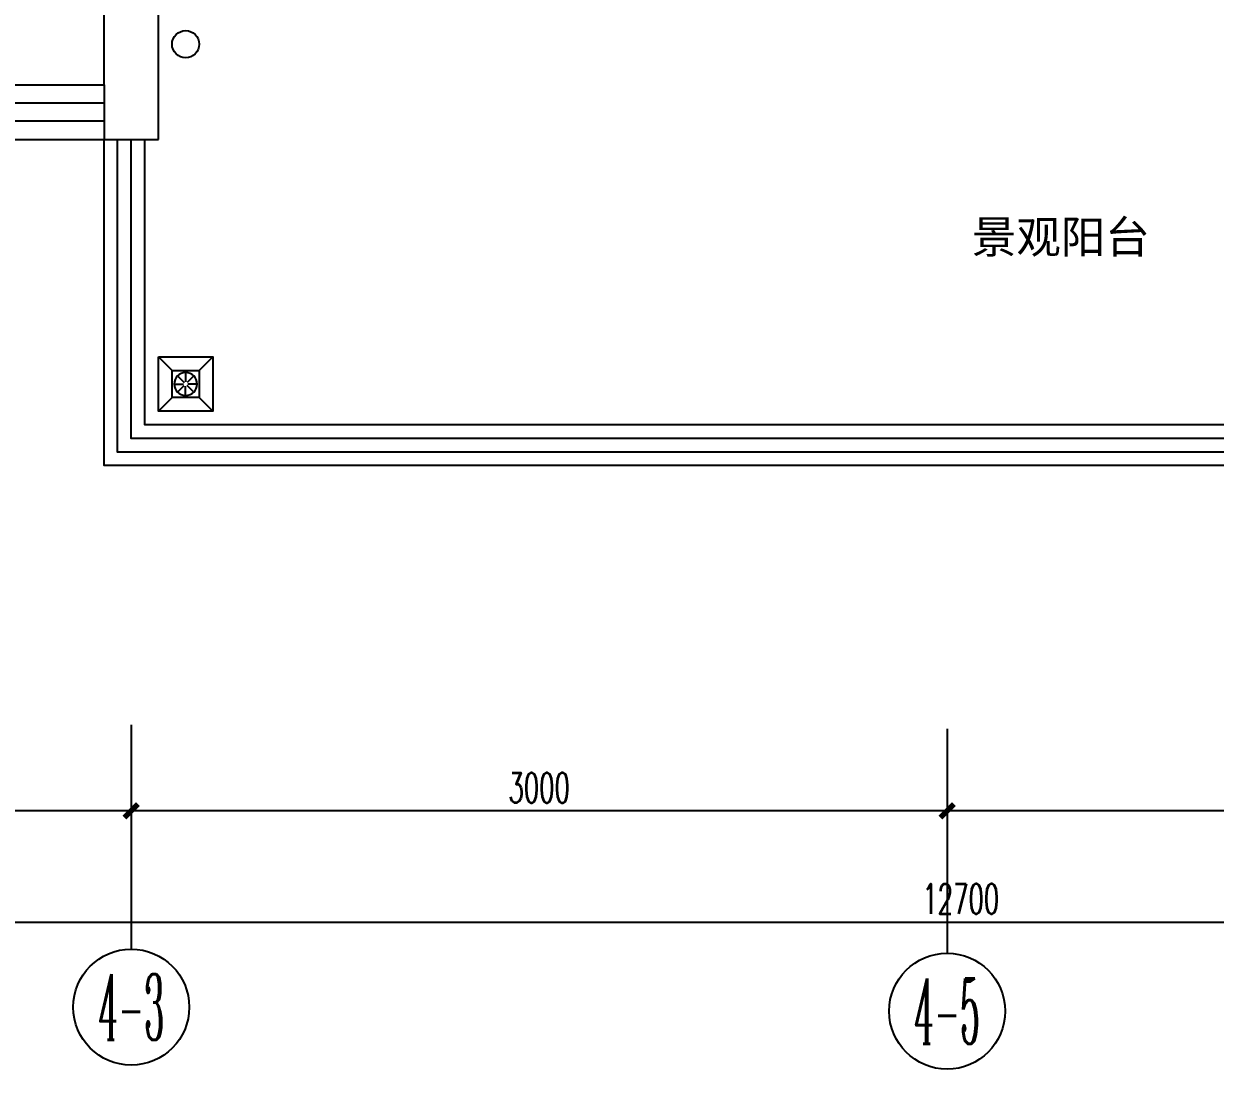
# Model space of a CAD drawing. Extents: x 184967 to 628822, y -100826 to 121332.
# Drawn here: x 335391 to 339771, y 71170 to 75016 of the extents above; entities that cross this region are included whole.
import ezdxf
from ezdxf.enums import TextEntityAlignment as Align

# ---------------------------------------------------------------- set-up
doc = ezdxf.new("R2010")
doc.units = 0
doc.header["$MEASUREMENT"] = 0
for name, color, linetype in [('AXIS_TEXT', 7, 'Continuous'), ('E03-地漏', 6, 'Continuous'), ('P13-文字说明', 52, 'Continuous'), ('PUB_DIM', 3, 'Continuous'), ('VPIPE-废水', 31, 'TG_F'), ('WALL', 145, 'Continuous'), ('WINDOW', 141, 'Continuous'), ('栏杆', 4, 'Continuous'), ('看线', 67, 'Continuous')]:
    doc.layers.add(name, color=color, linetype=linetype)
doc.styles.add('_TCH_AXIS', font='COMPLEX', dxfattribs={"bigfont": 'GBCBIG'})
doc.styles.add('COMPLEX', font='COMPLEX')
doc.styles.add('TG_LINETYPE', font='GBXWXT', dxfattribs={"width": 0.7, "height": 3, "bigfont": 'GBCBIG'})
doc.styles.add('尺寸标注', font='txt.shx', dxfattribs={"width": 0.6, "height": 110})
doc.styles.add('文字标注', font='')
doc.styles.get('文字标注').set_extended_font_data('SimSun')
doc.linetypes.add('TG_F', pattern='A,3,-0.34,["F",TG_LINETYPE,S=0.1,R=0,X=-0.2,Y=-0.08],0', length=3.34)
doc.dimstyles.new('1-50', dxfattribs={"dimscale": 50, "dimtxt": 110, "dimasz": 1, "dimexe": 2, "dimexo": 2, "dimgap": 0.6, "dimtad": 1, "dimdec": 0, "dimrnd": 5, "dimtxsty": '尺寸标注', "dimblk": 'ARCHTICK', "dimcen": 2.5, "dimclrd": 251, "dimclre": 251, "dimclrt": 50, "dimadec": 0, "dimazin": 0, "dimtfac": 1, "dimtdec": 0, "dimtix": 1, "dimtmove": 2, "dimatfit": 3, "dimldrblk": 'DOT', "dimfxl": 1, "dimarcsym": 0})

# ---------------------------------------------------------------- blocks, each defined once
blk = doc.blocks.new('$WINLIB2D$00000001')
at = {"color": 0}
for points in [[(-0.4999999999999964, 0.5000000000000142), (-0.4999999999999964, -0.4999999999999858)], [(-0.4999999999999964, 0.5000000000000142), (0.5000000000000036, 0.5000000000000142)], [(0.5000000000000036, -0.4999999999999858), (0.5000000000000036, 0.5000000000000142)], [(0.5000000000000036, 0.1666666666666714), (-0.4999999999999964, 0.1666666666666714)], [(0.5000000000000036, -0.1666666666666572), (-0.4999999999999964, -0.1666666666666572)], [(-0.4999999999999964, -0.4999999999999858), (0.5000000000000036, -0.4999999999999858)]]:
    blk.add_lwpolyline(points, dxfattribs=at)
blk = doc.blocks.new('_ArchTick')
at = {"color": 0, "linetype": 'ByBlock', "const_width": 0.4}
blk.add_lwpolyline([(-0.5, -0.5), (0.5, 0.5)], dxfattribs=at)
blk = doc.blocks.new('*D1796')
at = {"layer": 'Defpoints', "color": 0, "linetype": 'ByBlock', "transparency": 16777216}
for p in [(332485.998422127, 72437.03072284508), (345185.9984221274, 72437.03072283833), (345185.9984221274, 71711.83801859684)]:
    blk.add_point(p, dxfattribs=at)
at = {"layer": 'PUB_DIM', "color": 251, "lineweight": -2, "transparency": 16777216}
for p, q in [((332485.998422127, 71961.83801859684), (332485.998422127, 71611.83801859684)), ((345185.9984221274, 71961.83801859684), (345185.9984221274, 71611.83801859684)), ((332485.998422127, 71711.83801859684), (345185.9984221274, 71711.83801859684))]:
    blk.add_line(p, q, dxfattribs=at)
at = {"layer": 'PUB_DIM', "color": 251, "linetype": 'ByBlock', "lineweight": -2, "transparency": 16777216, "xscale": 50, "yscale": 50, "zscale": 50, "rotation": 180}
blk.add_blockref('_ArchTick', (332485.998422127, 71711.83801859684), dxfattribs=at)
at = {"layer": 'PUB_DIM', "color": 251, "linetype": 'ByBlock', "lineweight": -2, "transparency": 16777216, "xscale": 50, "yscale": 50, "zscale": 50}
blk.add_blockref('_ArchTick', (345185.9984221274, 71711.83801859684), dxfattribs=at)
at = {"layer": 'PUB_DIM', "color": 50, "linetype": 'ByBlock', "transparency": 16777216, "insert": (338835.9984221272, 71796.83801859684), "char_height": 110, "attachment_point": 5, "style": '尺寸标注'}
blk.add_mtext('12700', dxfattribs=at)
blk = doc.blocks.new('_Dot')
at = {"color": 0, "linetype": 'ByBlock', "lineweight": -2}
blk.add_line((-0.5, 0), (-1, 0), dxfattribs=at)
at = {"color": 0, "linetype": 'ByBlock', "const_width": 0.5}
blk.add_lwpolyline([(-0.25, 0, 1), (0.25, 0, 1)], format="xyb", close=True, dxfattribs=at)
blk = doc.blocks.new('*D1798')
at = {"layer": 'Defpoints', "color": 0, "linetype": 'ByBlock', "transparency": 16777216}
for p in [(338785.9984221118, 72437.03072286371), (342785.998422127, 72437.03072283833), (338785.9984221118, 72120.75003859794)]:
    blk.add_point(p, dxfattribs=at)
at = {"layer": 'PUB_DIM', "color": 251, "lineweight": -2, "transparency": 16777216}
for p, q in [((338785.9984221118, 72337.03072286371), (338785.9984221118, 72020.75003859794)), ((342785.998422127, 72337.03072283833), (342785.998422127, 72020.75003859794)), ((342785.998422127, 72120.75003859794), (338785.9984221118, 72120.75003859794))]:
    blk.add_line(p, q, dxfattribs=at)
at = {"layer": 'PUB_DIM', "color": 251, "linetype": 'ByBlock', "lineweight": -2, "transparency": 16777216, "xscale": 50, "yscale": 50, "zscale": 50, "rotation": 180}
blk.add_blockref('_ArchTick', (338785.9984221118, 72120.75003859794), dxfattribs=at)
at = {"layer": 'PUB_DIM', "color": 251, "linetype": 'ByBlock', "lineweight": -2, "transparency": 16777216, "xscale": 50, "yscale": 50, "zscale": 50}
blk.add_blockref('_ArchTick', (342785.998422127, 72120.75003859794), dxfattribs=at)
at = {"layer": 'PUB_DIM', "color": 50, "linetype": 'ByBlock', "transparency": 16777216, "insert": (340785.9984221194, 72205.75003859794), "char_height": 110, "attachment_point": 5, "style": '尺寸标注'}
blk.add_mtext('4000', dxfattribs=at)
blk = doc.blocks.new('*D1799')
at = {"layer": 'Defpoints', "color": 0, "linetype": 'ByBlock', "transparency": 16777216}
for p in [(335785.9984221123, 72437.03072286371), (338785.9984221118, 72437.03072286371), (335785.9984221123, 72120.75003859794)]:
    blk.add_point(p, dxfattribs=at)
at = {"layer": 'PUB_DIM', "color": 251, "lineweight": -2, "transparency": 16777216}
for p, q in [((335785.9984221123, 72337.03072286371), (335785.9984221123, 72020.75003859794)), ((338785.9984221118, 72337.03072286371), (338785.9984221118, 72020.75003859794)), ((338785.9984221118, 72120.75003859794), (335785.9984221123, 72120.75003859794))]:
    blk.add_line(p, q, dxfattribs=at)
at = {"layer": 'PUB_DIM', "color": 251, "linetype": 'ByBlock', "lineweight": -2, "transparency": 16777216, "xscale": 50, "yscale": 50, "zscale": 50, "rotation": 180}
blk.add_blockref('_ArchTick', (335785.9984221123, 72120.75003859794), dxfattribs=at)
at = {"layer": 'PUB_DIM', "color": 251, "linetype": 'ByBlock', "lineweight": -2, "transparency": 16777216, "xscale": 50, "yscale": 50, "zscale": 50}
blk.add_blockref('_ArchTick', (338785.9984221118, 72120.75003859794), dxfattribs=at)
at = {"layer": 'PUB_DIM', "color": 50, "linetype": 'ByBlock', "transparency": 16777216, "insert": (337285.998422112, 72205.75003859794), "char_height": 110, "attachment_point": 5, "style": '尺寸标注'}
blk.add_mtext('3000', dxfattribs=at)
blk = doc.blocks.new('*D1800')
at = {"layer": 'Defpoints', "color": 0, "linetype": 'ByBlock', "transparency": 16777216}
for p in [(332485.9984221272, 72437.03072283833), (335785.9984221123, 72437.03072286371), (332485.9984221272, 72120.75003859794)]:
    blk.add_point(p, dxfattribs=at)
at = {"layer": 'PUB_DIM', "color": 251, "lineweight": -2, "transparency": 16777216}
for p, q in [((332485.9984221272, 72337.03072283833), (332485.9984221272, 72020.75003859794)), ((335785.9984221123, 72337.03072286371), (335785.9984221123, 72020.75003859794)), ((335785.9984221123, 72120.75003859794), (332485.9984221272, 72120.75003859794))]:
    blk.add_line(p, q, dxfattribs=at)
at = {"layer": 'PUB_DIM', "color": 251, "linetype": 'ByBlock', "lineweight": -2, "transparency": 16777216, "xscale": 50, "yscale": 50, "zscale": 50, "rotation": 180}
blk.add_blockref('_ArchTick', (332485.9984221272, 72120.75003859794), dxfattribs=at)
at = {"layer": 'PUB_DIM', "color": 251, "linetype": 'ByBlock', "lineweight": -2, "transparency": 16777216, "xscale": 50, "yscale": 50, "zscale": 50}
blk.add_blockref('_ArchTick', (335785.9984221123, 72120.75003859794), dxfattribs=at)
at = {"layer": 'PUB_DIM', "color": 50, "linetype": 'ByBlock', "transparency": 16777216, "insert": (334135.9984221198, 72205.75003859794), "char_height": 110, "attachment_point": 5, "style": '尺寸标注'}
blk.add_mtext('3300', dxfattribs=at)
blk = doc.blocks.new('_AXISO')
blk.add_circle((0, 0), 0.5)
at = {"layer": 'AXIS_TEXT', "style": 'COMPLEX', "width": 1.041666666666667}
blk.add_attdef('A', text='', height=0.56, dxfattribs=at).set_placement((-0.25, -0.28), (0.25, -0.28), align=Align.FIT)
blk = doc.blocks.new('A$C76680096')
at = {"color": 250, "ltscale": 10}
for p, q in [((50, 88.50021909340285), (50, 57.97801182488909)), ((11.5, 50.00021909340286), (42.02220726851374, 50.00021909340286)), ((22.77638892431792, 77.22383016908492), (44.35884866071865, 55.64137043268421)), ((22.77638892443434, 22.77660801760435), (44.35884866071865, 44.35906775388867)), ((77.2236110757403, 77.2238301690267), (55.64115133939775, 55.64137043268421)), ((77.22361107562388, 22.77660801766256), (55.64115133939775, 44.35906775388867)), ((88.49999999999999, 50.00021909340286), (57.97779273160267, 50.00021909340286)), ((50, 11.50021909340285), (50, 42.02242636168374))]:
    blk.add_line(p, q, dxfattribs=at)
blk.add_lwpolyline([(0, 0.0002190934028476), (100, 0.0002190934028476), (100, 100.0002190934028), (0, 100.0002190934028)], close=True)
blk.add_circle((50, 50.00021909340286), 42)

msp = doc.modelspace()

# ---------------------------------------------------------------- linework, layer by layer
at = {"layer": 'PUB_DIM', "linetype": 'ByBlock'}
for p, q in [((335785.9984221123, 72437.03072283836), (335785.9984221422, 71612.1558920606)), ((338785.9984221123, 72422.03072270621), (338785.9984221422, 71597.15589192846))]:
    msp.add_line(p, q, dxfattribs=at)
at = {"layer": 'VPIPE-废水', "linetype": 'Continuous'}
msp.add_circle((335985.9983000099, 74940.63729606813), 50, dxfattribs=at)
at = {"layer": 'WALL'}
for p, q in [((335685.998317684, 74790.63723944462), (335685.998317684, 75390.63723944462)), ((335885.9984218022, 74590.63723944462), (335885.9984218022, 75190.63723944462)), ((335685.998317684, 74590.63723944462), (335885.9984218022, 74590.63723944462)), ((335685.998317684, 74590.63723944462), (335685.9989480312, 74590.63723960923))]:
    msp.add_line(p, q, dxfattribs=at)
at = {"layer": 'WALL', "color": 250, "linetype": 'ByBlock'}
for p, q in [((335935.9983000099, 73740.63723962054), (335885.9983000099, 73790.63723962054)), ((336035.9983000099, 73740.63723962054), (336085.9983000099, 73790.63723962054)), ((335935.9980809165, 73640.63723962054), (335885.9983000099, 73590.63723962054)), ((336035.9983000099, 73640.63723962054), (336085.9983000099, 73590.63723962054))]:
    msp.add_line(p, q, dxfattribs=at)
msp.add_lwpolyline([(335885.9983000099, 73790.63723962054), (336085.9983000099, 73790.63723962054), (336085.9983000099, 73590.63723962054), (335885.9983000099, 73590.63723962054)], close=True, dxfattribs=at)
at = {"layer": '栏杆'}
for points in [[(342185.9984218403, 73440.63723962042), (335735.9989480292, 73440.63723962229), (335735.9989480312, 74590.63723960932)], [(342185.9984218403, 73490.63723962042), (335785.9989480294, 73490.63723962227), (335785.9989480312, 74590.63723960923)]]:
    msp.add_lwpolyline(points, dxfattribs=at)
at = {"layer": '看线'}
for points in [[(342185.9984218403, 73390.63723962044), (335685.9989480294, 73390.63723962227), (335685.9989480312, 74590.63723960923)], [(342185.9984218403, 73540.63723962042), (335835.9989480295, 73540.63723962226), (335835.9989480312, 74590.63723960915)]]:
    msp.add_lwpolyline(points, dxfattribs=at)

# ---------------------------------------------------------------- block references
at = {"layer": 'E03-地漏', "xscale": -1}
msp.add_blockref('A$C76680096', (336035.9983000099, 73640.63702052714), dxfattribs=at)
at = {"layer": 'PUB_DIM', "linetype": 'ByBlock'}
ref = msp.add_blockref('_AXISO', (335785.9984221422, 71398.82789206061), dxfattribs=dict(at, xscale=426.6560000000001, yscale=426.6560000000001, zscale=426.6560000000001, rotation=180))
ref.add_attrib('A', '4-3', dxfattribs={"layer": 'AXIS_TEXT', "height": 241.3530806671421, "style": '_TCH_AXIS', "width": 0.3442622949975375}).set_placement((335665.3218813725, 71278.15135169744), (335906.6749619805, 71278.15135169744), align=Align.FIT)
ref = msp.add_blockref('_AXISO', (338785.9984221422, 71383.82789192846), dxfattribs=dict(at, xscale=426.6560000000001, yscale=426.6560000000001, zscale=426.6560000000001, rotation=180))
ref.add_attrib('A', '4-5', dxfattribs={"layer": 'AXIS_TEXT', "height": 241.3530806671421, "style": '_TCH_AXIS', "width": 0.3442622949975375}).set_placement((338665.3218813726, 71263.15135156529), (338906.6749619805, 71263.15135156529), align=Align.FIT)
at = {"layer": 'WINDOW', "xscale": 2700, "yscale": -200, "zscale": 2700}
msp.add_blockref('$WINLIB2D$00000001', (334335.998317684, 74690.63723944464), dxfattribs=at)

# ---------------------------------------------------------------- texts
at = {"layer": 'P13-文字说明', "color": 52, "style": '文字标注'}
msp.add_text('景观阳台', height=119.9976000479991, dxfattribs=at).set_placement((338876.4548160987, 74171.91699925807, 1.59961798e-08))

# ---------------------------------------------------------------- dimensions: what is measured, and where the dimension line sits
at = {"layer": 'PUB_DIM', "linetype": 'ByBlock'}
dim = msp.add_aligned_dim(p1=(332485.998422127, 72437.03072284508), p2=(345185.9984221274, 72437.03072283833), distance=-725.19270424149, dimstyle='1-50', override={"dimfxl": 5, "dimfxlon": 1}, dxfattribs=at)
dim.commit()
dim.dimension.update_dxf_attribs({"geometry": '*D1796', "text_midpoint": (338835.9984221272, 71796.83801859684)})
for base, p1, p2, picture, middle in [((332485.9984221272, 72120.75003859794), (335785.9984221123, 72437.03072286371), (332485.9984221272, 72437.03072283833), '*D1800', (334135.9984221198, 72205.75003859794)), ((335785.9984221123, 72120.75003859794), (338785.9984221118, 72437.03072286371), (335785.9984221123, 72437.03072286371), '*D1799', (337285.998422112, 72205.75003859794)), ((338785.9984221118, 72120.75003859794), (342785.998422127, 72437.03072283833), (338785.9984221118, 72437.03072286371), '*D1798', (340785.9984221194, 72205.75003859794))]:
    dim = msp.add_linear_dim(base=base, p1=p1, p2=p2, angle=180, dimstyle='1-50', override={"dimfxl": 5, "dimfxlon": 1}, dxfattribs=at)
    dim.commit()
    dim.dimension.update_dxf_attribs({"geometry": picture, "text_midpoint": middle})

doc.saveas('drawing.dxf')
